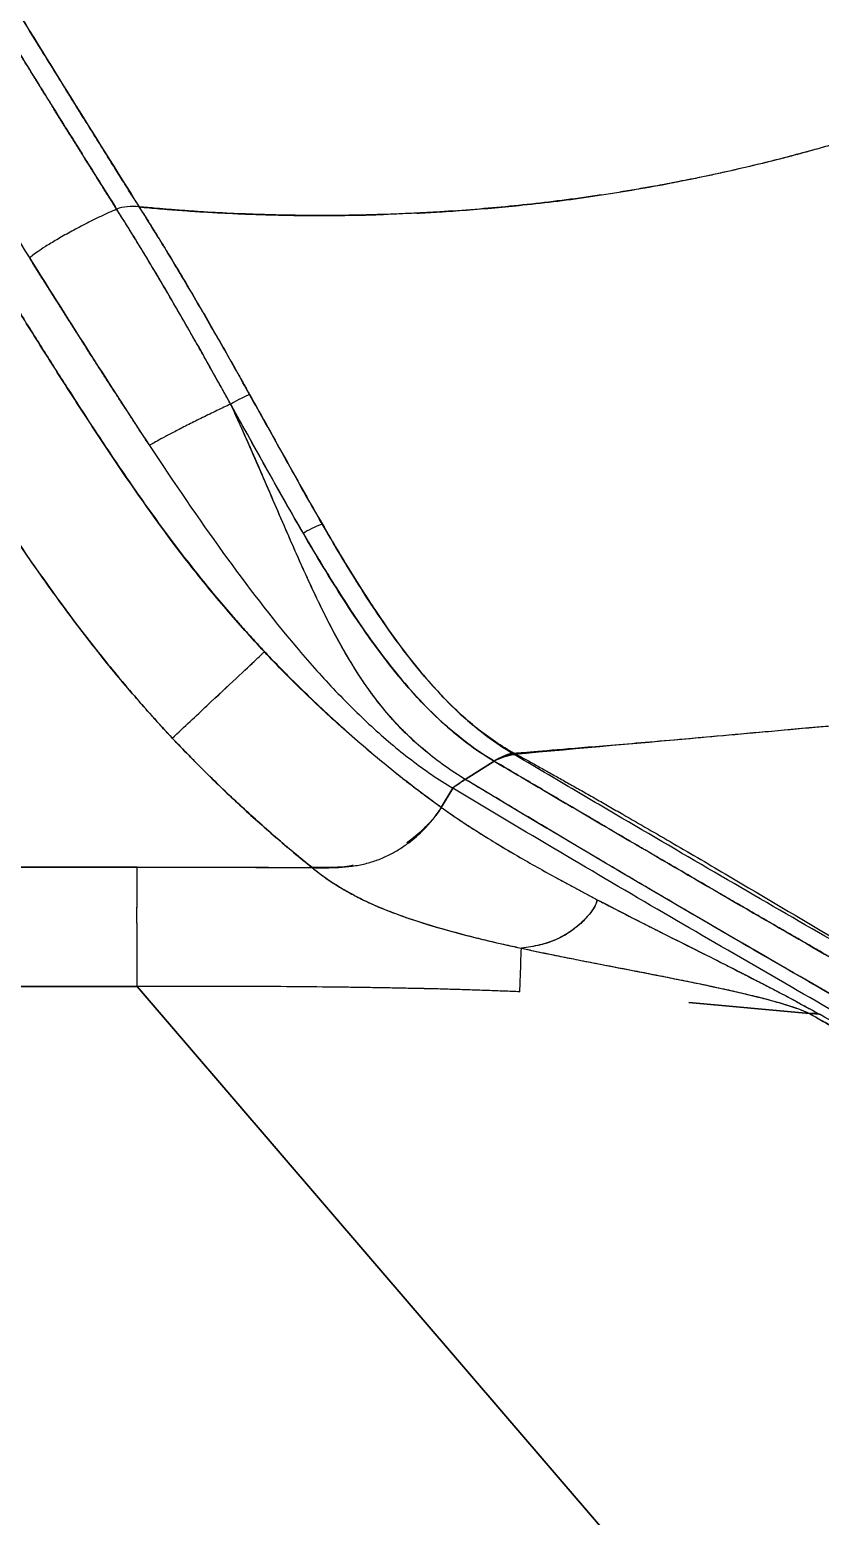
# Model space of a CAD drawing. Extents: x 956 to 1028, y 499 to 635.
# Drawn here: x 994.42 to 1000.68, y 519.7 to 531.48 of the extents above; entities that cross this region are included whole.
import ezdxf

# ---------------------------------------------------------------- set-up
doc = ezdxf.new("R2010")
doc.units = 0
doc.header["$MEASUREMENT"] = 0
doc.layers.add('1', color=4, linetype='Continuous')

# ---------------------------------------------------------------- blocks, each defined once
blk = doc.blocks.new('2026 SX')
at = {"layer": '1', "color": 3}
for p, q in [((42.204, 13.457), (41.976, 13.312)), ((41.976, 13.312), (42.204, 13.457)), ((41.876, 13.242), (41.786, 13.09)), ((41.786, 13.09), (41.876, 13.242)), ((39.379, 12.617), (15.8, 12.617)), ((15.8, 12.617), (39.379, 12.617)), ((39.379, 11.672), (15.8, 11.672)), ((15.8, 11.672), (39.379, 11.672)), ((39.379, 11.672), (43.062, 7.375)), ((43.062, 7.375), (39.379, 11.672)), ((44.701, 11.456), (43.747, 11.545)), ((43.747, 11.545), (44.701, 11.456)), ((44.786, 11.448), (44.71, 11.455))]:
    blk.add_line(p, q, dxfattribs=at)
for points, knots in [([(58.457, 29.596), (58.411, 29.079), (58.364, 28.561), (58.295, 27.784), (58.271, 27.525), (58.237, 27.137), (58.225, 27.007), (58.2, 26.748), (58.186, 26.619), (58.144, 26.23), (58.111, 25.972), (58.035, 25.455), (57.991, 25.196), (57.889, 24.681), (57.831, 24.425), (57.696, 23.915), (57.619, 23.661), (57.443, 23.16), (57.343, 22.913), (57.175, 22.549), (57.115, 22.429), (56.99, 22.192), (56.923, 22.076), (56.819, 21.903), (56.783, 21.846), (56.71, 21.733), (56.673, 21.677), (56.596, 21.566), (56.557, 21.511), (56.477, 21.403), (56.436, 21.349), (56.353, 21.243), (56.311, 21.19), (56.227, 21.084), (56.185, 21.031), (56.058, 20.874), (55.972, 20.769), (55.199, 19.831), (54.471, 19.029), (52.94, 17.499), (52.139, 16.77), (51.2, 15.996), (51.095, 15.911), (50.938, 15.784), (50.885, 15.742), (50.779, 15.658), (50.726, 15.616), (50.62, 15.532), (50.566, 15.491), (50.457, 15.411), (50.402, 15.372), (50.236, 15.257), (50.123, 15.184), (49.778, 14.974), (49.54, 14.849), (49.054, 14.624), (48.807, 14.524), (48.305, 14.348), (48.052, 14.271), (47.541, 14.135), (47.284, 14.077), (46.768, 13.975), (46.51, 13.932), (45.992, 13.855), (45.733, 13.823), (45.344, 13.78), (45.214, 13.767), (44.955, 13.742), (44.825, 13.73), (44.436, 13.695), (44.177, 13.672), (43.399, 13.602), (42.88, 13.556), (42.362, 13.509)], [0, 0, 0, 0, 0.0625, 0.0625, 0.09375, 0.09375, 0.109375, 0.109375, 0.125, 0.125, 0.15625, 0.15625, 0.1875, 0.1875, 0.21875, 0.21875, 0.25, 0.25, 0.28125, 0.28125, 0.296875, 0.296875, 0.3125, 0.3125, 0.320313, 0.320313, 0.328125, 0.328125, 0.335938, 0.335938, 0.34375, 0.34375, 0.351563, 0.351563, 0.359375, 0.359375, 0.375, 0.375, 0.5, 0.5, 0.625, 0.625, 0.640625, 0.640625, 0.648438, 0.648438, 0.65625, 0.65625, 0.664063, 0.664063, 0.671875, 0.671875, 0.6875, 0.6875, 0.71875, 0.71875, 0.75, 0.75, 0.78125, 0.78125, 0.8125, 0.8125, 0.84375, 0.84375, 0.875, 0.875, 0.890625, 0.890625, 0.90625, 0.90625, 0.9375, 0.9375, 1, 1, 1, 1]), ([(58.457, 29.596), (58.437, 29.375), (58.418, 29.155), (58.388, 28.822), (58.378, 28.71), (58.363, 28.543), (58.358, 28.487), (58.347, 28.374), (58.342, 28.318), (58.317, 28.036), (58.297, 27.814), (58.275, 27.562), (58.27, 27.513), (58.264, 27.442), (58.262, 27.419), (58.258, 27.372), (58.253, 27.324), (58.248, 27.268), (58.244, 27.222), (58.243, 27.206), (58.24, 27.172), (58.238, 27.154), (58.23, 27.061), (58.222, 26.974), (58.209, 26.841), (58.204, 26.796), (58.195, 26.706), (58.182, 26.572), (58.167, 26.439), (58.136, 26.172), (58.113, 25.996), (58.039, 25.469), (57.98, 25.123), (57.837, 24.444), (57.754, 24.112), (57.556, 23.465), (57.442, 23.15), (57.244, 22.695), (57.174, 22.546), (57.023, 22.253), (56.943, 22.109), (56.817, 21.9), (56.774, 21.831), (56.706, 21.728), (56.684, 21.693), (56.637, 21.625), (56.613, 21.59), (56.565, 21.523), (56.541, 21.49), (56.506, 21.442), (56.495, 21.427), (56.476, 21.402), (56.47, 21.394), (56.456, 21.376), (56.449, 21.366), (56.434, 21.347), (56.427, 21.338), (56.414, 21.321), (56.408, 21.314), (56.398, 21.301), (56.394, 21.295), (56.387, 21.286), (56.384, 21.283), (56.37, 21.264), (56.358, 21.249), (56.3, 21.176), (56.253, 21.116), (56.158, 20.998), (56.111, 20.939), (55.969, 20.765), (55.875, 20.65), (55.402, 20.083), (55.026, 19.655), (54.282, 18.849), (53.915, 18.47), (53.196, 17.76), (52.844, 17.428), (52.16, 16.808), (51.828, 16.52), (51.428, 16.185), (51.349, 16.119), (51.231, 16.022), (51.192, 15.99), (51.114, 15.926), (51.074, 15.894), (50.957, 15.8), (50.88, 15.738), (50.799, 15.674), (50.79, 15.667), (50.773, 15.653), (50.764, 15.646), (50.746, 15.632), (50.737, 15.625), (50.718, 15.61), (50.708, 15.602), (50.685, 15.583), (50.671, 15.573), (50.641, 15.549), (50.624, 15.536), (50.588, 15.508), (50.569, 15.494), (50.53, 15.465), (50.51, 15.45), (50.45, 15.406), (50.409, 15.377), (50.327, 15.32), (50.287, 15.292), (50.165, 15.211), (50.083, 15.159), (49.838, 15.011), (49.673, 14.921), (49.178, 14.673), (48.848, 14.537), (48.357, 14.367), (48.194, 14.315), (47.871, 14.222), (47.711, 14.18), (47.394, 14.103), (47.237, 14.069), (46.926, 14.006), (46.773, 13.978), (46.472, 13.927), (46.324, 13.904), (46.034, 13.862), (45.892, 13.844), (45.681, 13.818), (45.611, 13.81), (45.506, 13.798), (45.471, 13.794), (45.401, 13.786), (45.366, 13.783), (45.192, 13.765), (45.059, 13.751), (44.917, 13.738), (44.89, 13.736), (44.84, 13.731), (44.816, 13.729), (44.772, 13.725), (44.75, 13.723), (44.71, 13.72), (44.69, 13.718), (44.592, 13.709), (44.52, 13.703), (44.383, 13.69), (44.317, 13.685), (44.189, 13.673), (44.127, 13.667), (43.942, 13.651), (43.825, 13.64), (43.603, 13.621), (43.499, 13.612), (43.206, 13.587), (43.037, 13.573), (42.612, 13.538), (42.436, 13.523), (42.367, 13.517)], [0, 0, 0, 0, 0.015625, 0.015625, 0.023437, 0.023437, 0.027344, 0.027344, 0.03125, 0.03125, 0.046875, 0.046875, 0.050781, 0.050781, 0.052734, 0.052734, 0.054687, 0.056641, 0.056641, 0.057617, 0.057617, 0.058594, 0.058594, 0.0625, 0.0625, 0.064453, 0.064453, 0.066406, 0.070312, 0.070312, 0.078125, 0.078125, 0.09375, 0.09375, 0.109375, 0.109375, 0.125, 0.125, 0.132812, 0.132812, 0.140625, 0.140625, 0.144531, 0.144531, 0.146484, 0.146484, 0.148437, 0.148437, 0.150391, 0.150391, 0.151367, 0.151367, 0.151855, 0.151855, 0.152344, 0.152344, 0.152832, 0.152832, 0.15332, 0.15332, 0.153809, 0.153809, 0.154297, 0.154297, 0.15625, 0.15625, 0.164062, 0.164062, 0.171875, 0.171875, 0.1875, 0.1875, 0.25, 0.25, 0.3125, 0.3125, 0.375, 0.375, 0.4375, 0.4375, 0.453125, 0.453125, 0.460938, 0.460938, 0.46875, 0.46875, 0.484375, 0.484375, 0.486328, 0.486328, 0.488281, 0.488281, 0.490234, 0.490234, 0.492188, 0.492188, 0.494141, 0.494141, 0.496094, 0.496094, 0.498047, 0.498047, 0.5, 0.5, 0.503906, 0.503906, 0.507813, 0.507813, 0.515625, 0.515625, 0.53125, 0.53125, 0.5625, 0.5625, 0.578125, 0.578125, 0.59375, 0.59375, 0.609375, 0.609375, 0.625, 0.625, 0.640625, 0.640625, 0.65625, 0.65625, 0.664063, 0.664063, 0.667969, 0.667969, 0.671875, 0.671875, 0.6875, 0.6875, 0.691406, 0.691406, 0.695313, 0.695313, 0.699219, 0.699219, 0.703125, 0.703125, 0.71875, 0.71875, 0.734375, 0.734375, 0.75, 0.75, 0.78125, 0.78125, 0.8125, 0.8125, 0.875, 0.875, 1, 1, 1, 1]), ([(53.304, 26.109), (53.294, 26.083), (53.276, 26.037), (53.252, 25.973), (53.224, 25.902), (53.192, 25.821), (53.141, 25.694), (53.074, 25.536), (52.909, 25.159), (52.596, 24.517), (52.175, 23.798), (51.707, 23.105), (51.255, 22.512), (50.703, 21.879), (50.109, 21.285), (49.479, 20.731), (48.813, 20.222), (48.117, 19.76), (47.394, 19.346), (46.652, 18.981), (45.889, 18.666), (45.308, 18.467), (44.916, 18.349), (44.72, 18.294), (44.524, 18.241), (44.327, 18.191), (44.13, 18.144), (43.932, 18.1), (43.772, 18.068), (43.64, 18.042), (43.574, 18.029), (43.536, 18.022)], [0, 0, 0, 0, 0.00625, 0.011458, 0.015623, 0.023628, 0.031245, 0.046868, 0.062491, 0.124969, 0.208279, 0.249974, 0.312515, 0.375047, 0.437556, 0.500048, 0.562407, 0.625052, 0.68743, 0.750033, 0.812245, 0.875016, 0.890558, 0.906262, 0.921946, 0.937509, 0.953132, 0.968754, 0.984376, 0.991107, 1, 1, 1, 1]), ([(39.394, 17.847), (39.376, 17.875), (39.338, 17.935), (39.277, 18.032), (39.208, 18.142), (39.132, 18.265), (39.047, 18.4), (38.955, 18.548), (38.817, 18.771), (38.651, 19.039), (38.441, 19.379), (38.23, 19.722), (38.002, 20.094), (37.774, 20.465), (37.571, 20.794), (37.395, 21.08), (37.246, 21.32), (37.102, 21.552), (36.963, 21.775), (36.829, 21.989), (36.7, 22.195), (36.575, 22.393), (36.456, 22.582), (36.341, 22.763), (36.231, 22.936), (36.125, 23.1), (36.025, 23.256), (35.929, 23.405), (35.838, 23.545), (35.778, 23.636), (35.75, 23.68)], [0, 0, 0, 0, 0.014033, 0.030171, 0.048415, 0.068764, 0.091218, 0.115778, 0.142443, 0.202763, 0.249775, 0.312289, 0.374802, 0.437316, 0.499829, 0.542298, 0.583463, 0.623326, 0.661884, 0.699139, 0.735091, 0.76974, 0.803084, 0.835126, 0.865863, 0.895298, 0.923429, 0.950256, 0.97578, 1, 1, 1, 1]), ([(35.75, 23.68), (35.92, 23.418), (36.26, 22.893), (36.773, 22.081), (37.287, 21.255), (37.805, 20.414), (38.327, 19.564), (38.855, 18.707), (39.214, 18.133), (39.394, 17.847)], [0, 0, 0, 0, 0.142855, 0.285712, 0.428568, 0.571425, 0.714283, 0.857141, 1, 1, 1, 1]), ([(39.215, 17.829), (39.197, 17.858), (39.161, 17.915), (39.106, 18.002), (39.052, 18.089), (38.998, 18.175), (38.944, 18.261), (38.891, 18.346), (38.838, 18.431), (38.785, 18.516), (38.732, 18.601), (38.68, 18.686), (38.628, 18.77), (38.576, 18.853), (38.524, 18.937), (38.473, 19.02), (38.422, 19.103), (38.371, 19.185), (38.32, 19.268), (38.27, 19.35), (38.22, 19.431), (38.17, 19.512), (38.12, 19.593), (38.071, 19.674), (38.021, 19.754), (37.972, 19.834), (37.924, 19.913), (37.875, 19.992), (37.827, 20.071), (37.778, 20.15), (37.73, 20.228), (37.683, 20.306), (37.635, 20.383), (37.588, 20.46), (37.541, 20.537), (37.494, 20.613), (37.447, 20.689), (37.4, 20.764), (37.354, 20.839), (37.308, 20.914), (37.262, 20.989), (37.216, 21.063), (37.171, 21.136), (37.126, 21.21), (37.08, 21.282), (37.035, 21.355), (36.991, 21.427), (36.946, 21.499), (36.902, 21.57), (36.858, 21.641), (36.814, 21.712), (36.77, 21.782), (36.726, 21.852), (36.683, 21.921), (36.64, 21.99), (36.597, 22.059), (36.554, 22.127), (36.511, 22.195), (36.469, 22.263), (36.427, 22.33), (36.385, 22.396), (36.343, 22.463), (36.301, 22.529), (36.259, 22.594), (36.218, 22.659), (36.177, 22.724), (36.136, 22.789), (36.095, 22.853), (36.055, 22.916), (36.014, 22.979), (35.974, 23.042), (35.934, 23.105), (35.894, 23.167), (35.855, 23.228), (35.815, 23.29), (35.776, 23.35), (35.75, 23.391), (35.737, 23.411)], [0, 0, 0, 0, 0.015135, 0.030223, 0.045264, 0.060258, 0.075205, 0.090105, 0.104958, 0.119763, 0.134521, 0.149231, 0.163893, 0.178507, 0.193074, 0.207592, 0.222062, 0.236485, 0.250858, 0.265184, 0.279461, 0.293689, 0.307869, 0.322, 0.336083, 0.350117, 0.364101, 0.378037, 0.391924, 0.405762, 0.41955, 0.43329, 0.44698, 0.460621, 0.474213, 0.487755, 0.501248, 0.514691, 0.528085, 0.541429, 0.554724, 0.567969, 0.581164, 0.594309, 0.607405, 0.620451, 0.633447, 0.646393, 0.659289, 0.672136, 0.684932, 0.697678, 0.710375, 0.723021, 0.735617, 0.748163, 0.760659, 0.773104, 0.785499, 0.797845, 0.810139, 0.822384, 0.834578, 0.846722, 0.858815, 0.870858, 0.882851, 0.894793, 0.906685, 0.918526, 0.930317, 0.942057, 0.953747, 0.965386, 0.976975, 0.988513, 1, 1, 1, 1]), ([(35.737, 23.411), (35.749, 23.392), (35.796, 23.319), (35.899, 23.159), (36.07, 22.893), (36.308, 22.519), (36.559, 22.119), (36.803, 21.729), (37.018, 21.384), (37.234, 21.035), (37.473, 20.646), (37.691, 20.293), (37.931, 19.901), (38.127, 19.582), (38.346, 19.225), (38.544, 18.905), (38.729, 18.606), (38.862, 18.394), (38.937, 18.274), (39.014, 18.15), (39.106, 18.004), (39.181, 17.884), (39.215, 17.829)], [0, 0, 0, 0, 0.010855, 0.041292, 0.091304, 0.160879, 0.249995, 0.311925, 0.374237, 0.436926, 0.499991, 0.582125, 0.624993, 0.707198, 0.749995, 0.812499, 0.874998, 0.906246, 0.92379, 0.937496, 0.971096, 1, 1, 1, 1]), ([(35.733, 21.965), (35.759, 21.924), (35.96, 21.605), (36.341, 20.99), (36.876, 20.12), (37.417, 19.235), (37.965, 18.34), (38.339, 17.741), (38.527, 17.441)], [0, 0, 0, 0, 0.028307, 0.22207, 0.416044, 0.610298, 0.804916, 1, 1, 1, 1]), ([(45.454, 18.519), (45.432, 18.512), (45.387, 18.497), (45.319, 18.474), (45.252, 18.453), (45.184, 18.431), (45.116, 18.41), (45.049, 18.389), (44.981, 18.369), (44.913, 18.349), (44.845, 18.329), (44.777, 18.31), (44.709, 18.291), (44.641, 18.272), (44.555, 18.249), (44.383, 18.204), (44.196, 18.159), (44.012, 18.118), (43.899, 18.093), (43.786, 18.07), (43.711, 18.055), (43.674, 18.048)], [0, 0, 0, 0, 0.03828, 0.07656, 0.11484, 0.153121, 0.191401, 0.229682, 0.267962, 0.306243, 0.344523, 0.382803, 0.421082, 0.459361, 0.497639, 0.566193, 0.748843, 0.81163, 0.874418, 0.937208, 1, 1, 1, 1]), ([(43.536, 18.022), (43.51, 18.017), (43.464, 18.009), (43.372, 17.993), (43.261, 17.973), (43.123, 17.951), (42.938, 17.924), (42.707, 17.893), (42.432, 17.861), (42.156, 17.835), (41.925, 17.817), (41.74, 17.805), (41.602, 17.798), (41.49, 17.793), (41.398, 17.789), (41.353, 17.787), (41.327, 17.786)], [0, 0, 0, 0, 0.035525, 0.062502, 0.125001, 0.186464, 0.25, 0.375618, 0.5, 0.623941, 0.75, 0.81328, 0.875, 0.937499, 0.965, 1, 1, 1, 1]), ([(41.592, 17.797), (41.651, 17.8), (41.782, 17.808), (41.988, 17.821), (42.209, 17.84), (42.542, 17.872), (42.985, 17.926), (43.353, 17.99), (43.536, 18.022)], [0, 0, 0, 0, 0.091552, 0.202067, 0.31811, 0.431729, 0.716313, 1, 1, 1, 1]), ([(43.674, 18.048), (43.66, 18.045), (43.634, 18.04), (43.599, 18.033), (43.567, 18.027), (43.547, 18.023), (43.536, 18.022)], [0, 0, 0, 0, 0.290391, 0.563857, 0.777908, 1, 1, 1, 1]), ([(39.215, 17.829), (39.174, 17.811), (39.132, 17.792), (39.048, 17.752), (39.006, 17.731), (38.925, 17.689), (38.885, 17.668), (38.81, 17.627), (38.774, 17.606), (38.709, 17.568), (38.679, 17.55), (38.627, 17.517), (38.604, 17.502), (38.568, 17.476), (38.553, 17.466), (38.533, 17.449), (38.528, 17.444), (38.527, 17.441)], [0, 0, 0, 0, 0.125, 0.125, 0.25, 0.25, 0.375, 0.375, 0.5, 0.5, 0.625, 0.625, 0.75, 0.75, 0.875, 0.875, 1, 1, 1, 1]), ([(39.215, 17.829), (39.174, 17.811), (39.132, 17.792), (39.048, 17.752), (39.006, 17.731), (38.925, 17.689), (38.885, 17.668), (38.81, 17.627), (38.774, 17.606), (38.709, 17.568), (38.679, 17.55), (38.627, 17.517), (38.604, 17.502), (38.568, 17.476), (38.553, 17.466), (38.533, 17.449), (38.528, 17.444), (38.527, 17.441)], [0, 0, 0, 0, 0.125, 0.125, 0.25, 0.25, 0.375, 0.375, 0.5, 0.5, 0.625, 0.625, 0.75, 0.75, 0.875, 0.875, 1, 1, 1, 1]), ([(40.118, 16.284), (40.111, 16.296), (40.098, 16.321), (40.077, 16.359), (40.055, 16.397), (40.034, 16.436), (40.012, 16.475), (39.989, 16.515), (39.967, 16.556), (39.944, 16.597), (39.92, 16.639), (39.897, 16.681), (39.872, 16.724), (39.848, 16.767), (39.823, 16.811), (39.797, 16.856), (39.772, 16.901), (39.745, 16.947), (39.719, 16.993), (39.687, 17.047), (39.651, 17.11), (39.61, 17.18), (39.569, 17.25), (39.527, 17.321), (39.484, 17.392), (39.441, 17.464), (39.397, 17.536), (39.353, 17.609), (39.308, 17.682), (39.262, 17.755), (39.231, 17.804), (39.215, 17.829)], [0, 0, 0, 0, 0.024118, 0.048562, 0.073335, 0.098437, 0.123871, 0.14964, 0.175747, 0.202197, 0.228993, 0.25614, 0.283642, 0.311506, 0.339736, 0.368337, 0.397316, 0.426678, 0.456429, 0.486576, 0.531219, 0.576228, 0.621616, 0.667399, 0.713589, 0.7602, 0.807246, 0.854739, 0.902691, 0.951109, 1, 1, 1, 1]), ([(40.118, 16.284), (40.111, 16.297), (40.098, 16.321), (40.08, 16.353), (40.06, 16.388), (40.038, 16.429), (40.002, 16.492), (39.957, 16.573), (39.886, 16.701), (39.793, 16.864), (39.681, 17.059), (39.567, 17.254), (39.478, 17.404), (39.414, 17.509), (39.376, 17.571), (39.337, 17.634), (39.298, 17.698), (39.257, 17.763), (39.229, 17.807), (39.215, 17.829)], [0, 0, 0, 0, 0.025375, 0.046212, 0.062503, 0.094381, 0.124998, 0.185053, 0.249999, 0.371768, 0.499977, 0.623525, 0.74999, 0.789489, 0.829837, 0.871049, 0.913137, 0.956117, 1, 1, 1, 1]), ([(39.394, 17.847), (39.421, 17.844), (39.474, 17.839), (39.554, 17.832), (39.634, 17.826), (39.714, 17.82), (39.794, 17.814), (39.875, 17.809), (39.955, 17.804), (40.035, 17.8), (40.116, 17.796), (40.196, 17.792), (40.276, 17.789), (40.357, 17.786), (40.437, 17.784), (40.518, 17.782), (40.599, 17.78), (40.679, 17.779), (40.76, 17.779), (40.841, 17.779), (40.922, 17.779), (41.003, 17.779), (41.084, 17.781), (41.165, 17.782), (41.246, 17.784), (41.3, 17.786), (41.327, 17.786)], [0, 0, 0, 0, 0.041782, 0.0835437, 0.1252865, 0.1670119, 0.208721, 0.2504155, 0.2920967, 0.3337661, 0.375425, 0.4170749, 0.4587172, 0.5003532, 0.5419843, 0.5836118, 0.6252372, 0.6668619, 0.7084872, 0.7501145, 0.7917453, 0.8333809, 0.8750228, 0.9166723, 0.9583309, 1, 1, 1, 1]), ([(39.394, 17.847), (39.403, 17.833), (39.419, 17.807), (39.445, 17.767), (39.47, 17.726), (39.495, 17.686), (39.52, 17.645), (39.545, 17.604), (39.571, 17.563), (39.596, 17.522), (39.65, 17.433), (39.732, 17.296), (39.842, 17.11), (39.951, 16.922), (40.036, 16.773), (40.099, 16.662), (40.14, 16.589), (40.182, 16.514), (40.225, 16.438), (40.253, 16.387), (40.267, 16.361)], [0, 0, 0, 0, 0.02752, 0.055102, 0.082748, 0.110458, 0.138233, 0.166075, 0.193984, 0.221963, 0.25001, 0.373662, 0.500002, 0.622848, 0.749992, 0.797947, 0.846916, 0.896908, 0.947933, 1, 1, 1, 1]), ([(40.267, 16.361), (40.199, 16.485), (40.129, 16.609), (39.987, 16.859), (39.915, 16.984), (39.77, 17.233), (39.696, 17.357), (39.546, 17.604), (39.471, 17.726), (39.394, 17.847)], [0, 0, 0, 0, 0.25, 0.25, 0.5, 0.5, 0.75, 0.75, 1, 1, 1, 1]), ([(41.327, 17.786), (41.295, 17.786), (41.236, 17.784), (41.155, 17.782), (41.065, 17.78), (40.962, 17.779), (40.841, 17.778), (40.72, 17.779), (40.558, 17.781), (40.356, 17.786), (40.115, 17.795), (39.914, 17.806), (39.754, 17.817), (39.639, 17.826), (39.519, 17.836), (39.439, 17.843), (39.394, 17.847)], [0, 0, 0, 0, 0.0492954, 0.0909576, 0.1250009, 0.1877267, 0.2499988, 0.3116856, 0.3750017, 0.5000007, 0.6249997, 0.7500014, 0.812254, 0.8749994, 0.9296896, 1, 1, 1, 1]), ([(39.475, 15.957), (39.467, 15.97), (39.45, 15.995), (39.425, 16.033), (39.4, 16.072), (39.375, 16.11), (39.35, 16.148), (39.325, 16.186), (39.3, 16.225), (39.275, 16.263), (39.251, 16.301), (39.226, 16.339), (39.202, 16.377), (39.177, 16.415), (39.153, 16.452), (39.129, 16.49), (39.105, 16.528), (39.08, 16.566), (39.056, 16.603), (39.032, 16.641), (38.998, 16.694), (38.954, 16.764), (38.9, 16.849), (38.846, 16.934), (38.792, 17.019), (38.739, 17.104), (38.686, 17.188), (38.632, 17.273), (38.579, 17.357), (38.544, 17.413), (38.527, 17.441)], [0, 0, 0, 0, 0.026236, 0.052407, 0.078513, 0.104556, 0.130535, 0.156453, 0.182309, 0.208105, 0.23384, 0.259516, 0.285133, 0.310691, 0.336191, 0.361632, 0.387015, 0.412341, 0.437608, 0.462817, 0.487968, 0.545171, 0.602296, 0.659345, 0.716319, 0.773217, 0.830038, 0.886778, 0.943434, 1, 1, 1, 1]), ([(38.527, 17.441), (38.69, 17.181), (38.851, 16.926), (39.166, 16.431), (39.322, 16.19), (39.475, 15.957)], [0, 0, 0, 0, 0.5, 0.5, 1, 1, 1, 1]), ([(38.277, 17.284), (38.309, 17.233), (38.372, 17.131), (38.467, 16.978), (38.562, 16.826), (38.657, 16.675), (38.753, 16.525), (38.903, 16.29), (39.109, 15.973), (39.367, 15.592), (39.624, 15.235), (39.836, 14.96), (40.008, 14.75), (40.113, 14.627), (40.197, 14.532), (40.259, 14.462), (40.322, 14.393), (40.365, 14.347), (40.387, 14.324)], [0, 0, 0, 0, 0.049478, 0.098867, 0.148126, 0.197218, 0.246109, 0.294772, 0.426984, 0.557469, 0.673779, 0.789694, 0.843272, 0.897024, 0.922549, 0.948215, 0.97403, 1, 1, 1, 1]), ([(40.385, 14.322), (40.281, 14.433), (40.18, 14.546), (39.983, 14.777), (39.887, 14.894), (39.607, 15.253), (39.431, 15.5), (39.174, 15.877), (39.09, 16.003), (38.924, 16.257), (38.842, 16.384), (38.679, 16.64), (38.598, 16.769), (38.437, 17.026), (38.357, 17.155), (38.277, 17.284)], [0, 0, 0, 0, 0.125, 0.125, 0.25, 0.25, 0.5, 0.5, 0.625, 0.625, 0.75, 0.75, 0.875, 0.875, 1, 1, 1, 1]), ([(39.656, 13.638), (39.643, 13.653), (39.616, 13.681), (39.576, 13.724), (39.537, 13.768), (39.497, 13.812), (39.458, 13.856), (39.419, 13.9), (39.38, 13.945), (39.304, 14.033), (39.192, 14.166), (39.048, 14.346), (38.905, 14.53), (38.767, 14.716), (38.629, 14.908), (38.446, 15.17), (38.221, 15.506), (38.002, 15.845), (37.826, 16.122), (37.694, 16.331), (37.56, 16.546), (37.472, 16.687), (37.428, 16.759)], [0, 0, 0, 0, 0.015271, 0.030561, 0.04587, 0.0612, 0.07655, 0.091921, 0.107314, 0.122729, 0.182594, 0.243527, 0.303028, 0.364495, 0.424534, 0.487585, 0.613839, 0.740377, 0.802692, 0.869937, 0.934063, 1, 1, 1, 1]), ([(37.428, 16.759), (37.512, 16.623), (37.596, 16.487), (37.766, 16.216), (37.852, 16.08), (38.11, 15.676), (38.285, 15.407), (38.647, 14.879), (38.834, 14.619), (39.13, 14.242), (39.232, 14.118), (39.44, 13.874), (39.547, 13.755), (39.656, 13.638)], [0, 0, 0, 0, 0.125, 0.125, 0.25, 0.25, 0.5, 0.5, 0.75, 0.75, 0.875, 0.875, 1, 1, 1, 1]), ([(40.118, 16.284), (40.083, 16.268), (40.046, 16.251), (39.971, 16.215), (39.933, 16.196), (39.858, 16.16), (39.822, 16.141), (39.751, 16.106), (39.718, 16.088), (39.655, 16.056), (39.627, 16.041), (39.576, 16.014), (39.554, 16.002), (39.517, 15.982), (39.503, 15.974), (39.483, 15.962), (39.477, 15.958), (39.475, 15.957)], [0, 0, 0, 0, 0.125, 0.125, 0.25, 0.25, 0.375, 0.375, 0.5, 0.5, 0.625, 0.625, 0.75, 0.75, 0.875, 0.875, 1, 1, 1, 1]), ([(40.118, 16.284), (40.083, 16.268), (40.046, 16.251), (39.971, 16.215), (39.933, 16.196), (39.858, 16.16), (39.822, 16.141), (39.751, 16.106), (39.718, 16.088), (39.655, 16.056), (39.627, 16.041), (39.576, 16.014), (39.554, 16.002), (39.518, 15.982), (39.503, 15.974), (39.483, 15.962), (39.477, 15.959), (39.475, 15.957)], [0, 0, 0, 0, 0.125, 0.125, 0.25, 0.25, 0.375, 0.375, 0.5, 0.5, 0.625, 0.625, 0.75, 0.75, 0.875, 0.875, 1, 1, 1, 1]), ([(41.996, 13.596), (41.934, 13.645), (41.808, 13.744), (41.598, 13.951), (41.366, 14.223), (41.144, 14.533), (40.952, 14.828), (40.789, 15.096), (40.625, 15.377), (40.459, 15.67), (40.291, 15.973), (40.176, 16.18), (40.118, 16.284)], [0, 0, 0, 0, 0.08756, 0.17865, 0.315293, 0.451984, 0.543147, 0.634325, 0.725544, 0.816849, 0.908307, 1, 1, 1, 1]), ([(41.976, 13.312), (41.92, 13.346), (41.865, 13.381), (41.76, 13.456), (41.709, 13.496), (41.561, 13.619), (41.47, 13.707), (41.301, 13.9), (41.222, 14.004), (41.074, 14.228), (41.004, 14.347), (40.868, 14.603), (40.803, 14.738), (40.672, 15.022), (40.607, 15.171), (40.474, 15.477), (40.407, 15.635), (40.267, 15.956), (40.195, 16.119), (40.119, 16.284)], [0, 0, 0, 0, 0.0625, 0.0625, 0.125, 0.125, 0.25, 0.25, 0.375, 0.375, 0.5, 0.5, 0.625, 0.625, 0.75, 0.75, 0.875, 0.875, 1, 1, 1, 1]), ([(41.976, 13.312), (41.92, 13.345), (41.865, 13.381), (41.76, 13.456), (41.709, 13.495), (41.562, 13.618), (41.472, 13.706), (41.302, 13.898), (41.224, 14.002), (41.076, 14.225), (41.006, 14.344), (40.87, 14.599), (40.805, 14.734), (40.674, 15.017), (40.61, 15.165), (40.477, 15.47), (40.41, 15.627), (40.271, 15.947), (40.199, 16.11), (40.123, 16.275)], [0, 0, 0, 0, 0.0625, 0.0625, 0.125, 0.125, 0.25, 0.25, 0.375, 0.375, 0.5, 0.5, 0.625, 0.625, 0.75, 0.75, 0.875, 0.875, 1, 1, 1, 1]), ([(40.695, 15.261), (40.601, 15.421), (40.508, 15.587), (40.317, 15.926), (40.221, 16.099), (40.123, 16.275)], [0, 0, 0, 0, 0.5, 0.5, 1, 1, 1, 1]), ([(42.367, 13.517), (42.263, 13.573), (42.164, 13.64), (41.972, 13.794), (41.879, 13.881), (41.609, 14.166), (41.439, 14.39), (41.189, 14.763), (41.106, 14.894), (40.941, 15.166), (40.859, 15.307), (40.693, 15.597), (40.61, 15.746), (40.441, 16.05), (40.355, 16.205), (40.267, 16.361)], [0, 0, 0, 0, 0.125, 0.125, 0.25, 0.25, 0.5, 0.5, 0.625, 0.625, 0.75, 0.75, 0.875, 0.875, 1, 1, 1, 1]), ([(40.267, 16.361), (40.366, 16.184), (40.464, 16.009), (40.655, 15.665), (40.75, 15.496), (40.844, 15.334)], [0, 0, 0, 0, 0.5, 0.5, 1, 1, 1, 1]), ([(39.475, 15.957), (39.671, 15.66), (39.864, 15.377), (40.249, 14.843), (40.441, 14.593), (40.733, 14.247), (40.831, 14.137), (41.03, 13.926), (41.13, 13.826), (41.335, 13.638), (41.439, 13.55), (41.653, 13.386), (41.763, 13.31), (41.876, 13.242)], [0, 0, 0, 0, 0.25, 0.25, 0.5, 0.5, 0.625, 0.625, 0.75, 0.75, 0.875, 0.875, 1, 1, 1, 1]), ([(40.844, 15.334), (40.914, 15.214), (41.054, 14.975), (41.249, 14.669), (41.431, 14.406), (41.601, 14.185), (41.776, 13.985), (41.942, 13.817), (42.055, 13.728), (42.103, 13.689)], [0, 0, 0, 0, 0.17531, 0.350479, 0.487006, 0.623351, 0.759556, 0.895678, 1, 1, 1, 1]), ([(42.362, 13.509), (42.288, 13.553), (42.216, 13.6), (42.077, 13.705), (42.009, 13.762), (41.809, 13.946), (41.682, 14.086), (41.436, 14.398), (41.316, 14.568), (41.079, 14.934), (40.962, 15.129), (40.844, 15.333)], [0, 0, 0, 0, 0.125, 0.125, 0.25, 0.25, 0.5, 0.5, 0.75, 0.75, 1, 1, 1, 1]), ([(40.694, 15.259), (40.811, 15.058), (40.928, 14.866), (41.163, 14.506), (41.282, 14.338), (41.527, 14.032), (41.653, 13.893), (41.918, 13.649), (42.057, 13.544), (42.204, 13.457)], [0, 0, 0, 0, 0.25, 0.25, 0.5, 0.5, 0.75, 0.75, 1, 1, 1, 1]), ([(42.204, 13.457), (42.057, 13.543), (41.918, 13.648), (41.654, 13.892), (41.528, 14.03), (41.283, 14.337), (41.164, 14.505), (40.929, 14.866), (40.812, 15.059), (40.695, 15.261)], [0, 0, 0, 0, 0.25, 0.25, 0.5, 0.5, 0.75, 0.75, 1, 1, 1, 1]), ([(39.656, 13.638), (39.751, 13.728), (39.845, 13.815), (40.016, 13.976), (40.095, 14.05), (40.227, 14.174), (40.281, 14.225), (40.339, 14.279), (40.354, 14.293), (40.376, 14.314), (40.383, 14.32), (40.385, 14.322)], [0, 0, 0, 0, 0.25, 0.25, 0.5, 0.5, 0.75, 0.75, 0.875, 0.875, 1, 1, 1, 1]), ([(39.656, 13.638), (39.751, 13.728), (39.845, 13.815), (40.016, 13.976), (40.094, 14.049), (40.227, 14.174), (40.281, 14.224), (40.358, 14.297), (40.381, 14.318), (40.385, 14.322)], [0, 0, 0, 0, 0.25, 0.25, 0.5, 0.5, 0.75, 0.75, 1, 1, 1, 1]), ([(41.786, 13.09), (41.659, 13.18), (41.535, 13.274), (41.292, 13.469), (41.173, 13.57), (40.939, 13.775), (40.825, 13.881), (40.601, 14.097), (40.491, 14.208), (40.385, 14.322)], [0, 0, 0, 0, 0.25, 0.25, 0.5, 0.5, 0.75, 0.75, 1, 1, 1, 1]), ([(40.387, 14.324), (40.4, 14.309), (40.427, 14.281), (40.467, 14.239), (40.508, 14.197), (40.562, 14.142), (40.631, 14.073), (40.741, 13.965), (40.883, 13.831), (41.055, 13.675), (41.233, 13.522), (41.376, 13.403), (41.485, 13.316), (41.557, 13.259), (41.632, 13.203), (41.708, 13.146), (41.76, 13.109), (41.786, 13.09)], [0, 0, 0, 0, 0.0312487, 0.0624942, 0.0937407, 0.1249916, 0.1870801, 0.2499844, 0.3724703, 0.4999719, 0.6231576, 0.7499709, 0.7983321, 0.8475295, 0.8975494, 0.9483775, 1, 1, 1, 1]), ([(40.763, 12.613), (40.742, 12.63), (40.7, 12.664), (40.64, 12.714), (40.582, 12.762), (40.526, 12.809), (40.443, 12.881), (40.331, 12.979), (40.192, 13.106), (40.055, 13.235), (39.941, 13.346), (39.851, 13.437), (39.784, 13.505), (39.719, 13.572), (39.677, 13.616), (39.656, 13.638)], [0, 0, 0, 0, 0.054153, 0.106227, 0.156223, 0.204143, 0.249988, 0.375685, 0.499987, 0.623425, 0.750023, 0.815056, 0.878394, 0.94004, 1, 1, 1, 1]), ([(39.656, 13.638), (39.742, 13.547), (39.83, 13.457), (40.009, 13.279), (40.099, 13.192), (40.284, 13.021), (40.378, 12.937), (40.568, 12.773), (40.665, 12.692), (40.763, 12.613)], [0, 0, 0, 0, 0.25, 0.25, 0.5, 0.5, 0.75, 0.75, 1, 1, 1, 1]), ([(42.204, 13.457), (42.135, 13.498), (42.067, 13.538), (42.003, 13.59), (42.003, 13.59)], [0, 0, 0, 0, 0.998861, 1, 1, 1, 1]), ([(48.546, 9.738), (48.543, 9.74), (48.538, 9.743), (48.529, 9.748), (48.519, 9.754), (48.508, 9.761), (48.495, 9.769), (48.48, 9.778), (48.464, 9.788), (48.447, 9.798), (48.428, 9.809), (48.408, 9.822), (48.386, 9.835), (48.363, 9.849), (48.338, 9.864), (48.312, 9.879), (48.285, 9.896), (48.256, 9.913), (48.225, 9.932), (48.193, 9.951), (48.16, 9.971), (48.125, 9.992), (48.088, 10.014), (48.05, 10.037), (48.01, 10.06), (47.969, 10.085), (47.927, 10.11), (47.883, 10.137), (47.837, 10.164), (47.79, 10.192), (47.741, 10.221), (47.691, 10.251), (47.639, 10.282), (47.585, 10.314), (47.53, 10.346), (47.473, 10.38), (47.415, 10.414), (47.355, 10.45), (47.294, 10.486), (47.231, 10.523), (47.166, 10.562), (47.099, 10.601), (47.031, 10.641), (46.962, 10.682), (46.89, 10.724), (46.817, 10.767), (46.742, 10.811), (46.666, 10.856), (46.587, 10.902), (46.507, 10.948), (46.426, 10.996), (46.342, 11.045), (46.257, 11.095), (46.17, 11.146), (46.081, 11.198), (45.99, 11.25), (45.897, 11.304), (45.803, 11.359), (45.706, 11.415), (45.608, 11.472), (45.508, 11.53), (45.406, 11.589), (45.302, 11.649), (45.196, 11.711), (45.088, 11.773), (44.979, 11.836), (44.867, 11.901), (44.753, 11.967), (44.637, 12.034), (44.52, 12.102), (44.4, 12.171), (44.278, 12.242), (44.155, 12.313), (44.029, 12.386), (43.901, 12.46), (43.772, 12.536), (43.64, 12.613), (43.506, 12.691), (43.37, 12.77), (43.232, 12.851), (43.092, 12.933), (42.95, 13.017), (42.805, 13.102), (42.658, 13.189), (42.509, 13.277), (42.357, 13.366), (42.255, 13.427), (42.204, 13.457)], [0, 0, 0, 0, 0.001269, 0.002788, 0.004556, 0.006575, 0.008843, 0.011362, 0.01413, 0.017148, 0.020416, 0.023934, 0.027702, 0.03172, 0.035988, 0.040505, 0.045273, 0.05029, 0.055557, 0.061075, 0.066842, 0.072859, 0.079126, 0.085642, 0.092409, 0.099426, 0.106692, 0.114209, 0.121975, 0.129991, 0.138257, 0.146773, 0.155539, 0.164555, 0.17382, 0.183336, 0.193102, 0.203117, 0.213382, 0.223897, 0.234663, 0.245678, 0.256942, 0.268457, 0.280222, 0.292237, 0.304501, 0.317015, 0.32978, 0.342794, 0.356058, 0.369572, 0.383336, 0.39735, 0.411614, 0.426127, 0.440891, 0.455904, 0.471167, 0.486681, 0.502444, 0.518457, 0.53472, 0.551233, 0.567995, 0.585008, 0.60227, 0.619783, 0.637545, 0.655557, 0.673819, 0.692331, 0.711093, 0.730105, 0.749367, 0.768879, 0.78864, 0.808651, 0.828913, 0.849424, 0.870185, 0.891196, 0.912457, 0.933968, 0.955729, 0.977739, 1, 1, 1, 1]), ([(42.204, 13.457), (42.348, 13.372), (42.492, 13.287), (42.777, 13.119), (42.919, 13.035), (43.342, 12.787), (43.621, 12.624), (44.451, 12.141), (44.994, 11.828), (45.789, 11.367), (46.051, 11.215), (46.567, 10.914), (46.822, 10.764), (47.326, 10.468), (47.574, 10.32), (48.065, 10.028), (48.308, 9.883), (48.546, 9.738)], [0, 0, 0, 0, 0.0625, 0.0625, 0.125, 0.125, 0.25, 0.25, 0.5, 0.5, 0.625, 0.625, 0.75, 0.75, 0.875, 0.875, 1, 1, 1, 1]), ([(42.367, 13.517), (42.359, 13.517), (42.351, 13.516), (42.336, 13.513), (42.328, 13.511), (42.307, 13.504), (42.294, 13.499), (42.268, 13.489), (42.256, 13.484), (42.232, 13.473), (42.22, 13.467), (42.209, 13.46)], [0, 0, 0, 0, 0.125, 0.125, 0.25, 0.25, 0.5, 0.5, 0.75, 0.75, 1, 1, 1, 1]), ([(48.697, 9.792), (48.578, 9.864), (48.458, 9.937), (48.216, 10.082), (48.094, 10.155), (47.726, 10.374), (47.478, 10.521), (46.975, 10.818), (46.72, 10.968), (46.204, 11.269), (45.943, 11.421), (45.149, 11.881), (44.606, 12.194), (43.777, 12.677), (43.498, 12.84), (43.076, 13.088), (42.934, 13.171), (42.649, 13.339), (42.506, 13.424), (42.362, 13.509)], [0, 0, 0, 0, 0.0625, 0.0625, 0.125, 0.125, 0.25, 0.25, 0.375, 0.375, 0.5, 0.5, 0.75, 0.75, 0.875, 0.875, 0.9375, 0.9375, 1, 1, 1, 1]), ([(42.367, 13.517), (42.394, 13.502), (42.45, 13.472), (42.535, 13.425), (42.624, 13.375), (42.716, 13.324), (42.811, 13.27), (42.91, 13.215), (43.011, 13.157), (43.116, 13.097), (43.321, 12.979), (43.637, 12.796), (44.2, 12.466), (44.89, 12.056), (45.601, 11.633), (46.204, 11.275), (46.719, 10.97), (47.122, 10.732), (47.416, 10.558), (47.606, 10.446), (47.791, 10.336), (47.978, 10.224), (48.158, 10.117), (48.322, 10.019), (48.462, 9.935), (48.582, 9.862), (48.659, 9.815), (48.697, 9.792)], [0, 0, 0, 0, 0.011801, 0.024123, 0.036965, 0.050328, 0.064213, 0.07862, 0.09355, 0.109003, 0.12498, 0.184248, 0.249988, 0.378559, 0.499974, 0.582617, 0.665967, 0.749981, 0.781352, 0.812486, 0.845334, 0.87499, 0.907561, 0.937495, 0.959232, 0.980067, 1, 1, 1, 1]), ([(41.976, 13.312), (41.946, 13.293), (41.922, 13.276), (41.887, 13.253), (41.877, 13.245), (41.876, 13.242)], [0, 0, 0, 0, 0.5, 0.5, 1, 1, 1, 1]), ([(41.876, 13.242), (41.876, 13.244), (41.879, 13.246), (41.889, 13.254), (41.896, 13.258), (41.913, 13.27), (41.923, 13.277), (41.947, 13.293), (41.961, 13.302), (41.976, 13.312)], [0, 0, 0, 0, 0.25, 0.25, 0.5, 0.5, 0.75, 0.75, 1, 1, 1, 1]), ([(48.3, 9.602), (48.061, 9.745), (47.818, 9.889), (47.326, 10.179), (47.077, 10.325), (46.573, 10.62), (46.319, 10.768), (45.802, 11.068), (45.541, 11.22), (44.748, 11.679), (44.207, 11.991), (43.381, 12.474), (43.104, 12.638), (42.684, 12.887), (42.544, 12.971), (42.261, 13.14), (42.119, 13.226), (41.976, 13.312)], [0, 0, 0, 0, 0.125, 0.125, 0.25, 0.25, 0.375, 0.375, 0.5, 0.5, 0.75, 0.75, 0.875, 0.875, 0.9375, 0.9375, 1, 1, 1, 1]), ([(48.3, 9.602), (48.272, 9.618), (48.212, 9.654), (48.122, 9.708), (48.03, 9.763), (47.909, 9.835), (47.756, 9.925), (47.511, 10.07), (47.202, 10.252), (46.697, 10.548), (46.06, 10.919), (45.268, 11.378), (44.469, 11.84), (43.777, 12.242), (43.233, 12.562), (42.907, 12.755), (42.637, 12.916), (42.454, 13.025), (42.289, 13.124), (42.18, 13.189), (42.081, 13.248), (42.009, 13.291), (41.976, 13.312)], [0, 0, 0, 0, 0.014413, 0.03125, 0.046872, 0.0625, 0.09375, 0.125, 0.1875, 0.25, 0.376878, 0.5, 0.628703, 0.75, 0.816941, 0.875, 0.896008, 0.9375, 0.956414, 0.96875, 0.985359, 1, 1, 1, 1]), ([(48.115, 9.588), (47.881, 9.728), (47.643, 9.869), (47.161, 10.153), (46.917, 10.297), (46.423, 10.586), (46.172, 10.732), (45.665, 11.027), (45.407, 11.176), (44.626, 11.628), (44.091, 11.936), (43.273, 12.413), (42.998, 12.575), (42.442, 12.904), (42.161, 13.071), (41.876, 13.242)], [0, 0, 0, 0, 0.125, 0.125, 0.25, 0.25, 0.375, 0.375, 0.5, 0.5, 0.75, 0.75, 0.875, 0.875, 1, 1, 1, 1]), ([(40.763, 12.613), (40.775, 12.613), (40.793, 12.612), (40.828, 12.612), (40.887, 12.612), (40.976, 12.613), (41.081, 12.623), (41.184, 12.642), (41.283, 12.672), (41.373, 12.712), (41.456, 12.759), (41.528, 12.809), (41.592, 12.861), (41.644, 12.911), (41.689, 12.958), (41.724, 13), (41.746, 13.029), (41.759, 13.049), (41.768, 13.062), (41.775, 13.072), (41.779, 13.079), (41.782, 13.084), (41.784, 13.088), (41.785, 13.089), (41.786, 13.09)], [0, 0, 0, 0, 0.021799, 0.031204, 0.062405, 0.124806, 0.187205, 0.249678, 0.312137, 0.374608, 0.435511, 0.499705, 0.560007, 0.624716, 0.684336, 0.750056, 0.812598, 0.841388, 0.875072, 0.90627, 0.937595, 0.954086, 0.974874, 1, 1, 1, 1]), ([(41.786, 13.09), (41.785, 13.088), (41.782, 13.083), (41.77, 13.062), (41.746, 13.03), (41.712, 12.988), (41.67, 12.943), (41.616, 12.892), (41.564, 12.846), (41.525, 12.818), (41.511, 12.808)], [0, 0, 0, 0, 0.1043373, 0.2434251, 0.404338, 0.5329997, 0.6647986, 0.7974151, 0.9292037, 1, 1, 1, 1]), ([(41.786, 13.09), (41.795, 13.083), (41.814, 13.07), (41.843, 13.05), (41.872, 13.03), (41.901, 13.01), (41.931, 12.99), (41.96, 12.97), (41.991, 12.95), (42.021, 12.931), (42.052, 12.911), (42.123, 12.866), (42.235, 12.796), (42.39, 12.705), (42.546, 12.615), (42.676, 12.543), (42.781, 12.486), (42.86, 12.444), (42.938, 12.402), (42.99, 12.375), (43.016, 12.361)], [0, 0, 0, 0, 0.023783, 0.047715, 0.071799, 0.096039, 0.120437, 0.144995, 0.169718, 0.194607, 0.219665, 0.244895, 0.367845, 0.493488, 0.618656, 0.745516, 0.808969, 0.872519, 0.936188, 1, 1, 1, 1]), ([(41.786, 13.09), (41.882, 13.021), (41.982, 12.955), (42.184, 12.827), (42.286, 12.765), (42.493, 12.645), (42.598, 12.586), (42.807, 12.472), (42.912, 12.416), (43.016, 12.361)], [0, 0, 0, 0, 0.25, 0.25, 0.5, 0.5, 0.75, 0.75, 1, 1, 1, 1]), ([(39.379, 11.672), (39.379, 11.689), (39.379, 11.71), (39.379, 11.759), (39.379, 11.787), (39.379, 11.848), (39.378, 11.882), (39.378, 11.955), (39.377, 11.994), (39.377, 12.077), (39.377, 12.121), (39.376, 12.213), (39.376, 12.261), (39.377, 12.36), (39.377, 12.41), (39.378, 12.487), (39.378, 12.513), (39.379, 12.564), (39.379, 12.59), (39.379, 12.617)], [0, 0, 0, 0, 0.125, 0.125, 0.25, 0.25, 0.375, 0.375, 0.5, 0.5, 0.625, 0.625, 0.75, 0.75, 0.875, 0.875, 0.9375, 0.9375, 1, 1, 1, 1]), ([(39.379, 11.672), (39.379, 11.707), (39.379, 11.756), (39.379, 11.848), (39.378, 11.881), (39.378, 11.953), (39.377, 11.991), (39.377, 12.072), (39.377, 12.116), (39.376, 12.206), (39.376, 12.254), (39.377, 12.353), (39.377, 12.405), (39.378, 12.484), (39.378, 12.511), (39.379, 12.564), (39.379, 12.59), (39.379, 12.617)], [0, 0, 0, 0, 0.25, 0.25, 0.375, 0.375, 0.5, 0.5, 0.625, 0.625, 0.75, 0.75, 0.875, 0.875, 0.9375, 0.9375, 1, 1, 1, 1]), ([(39.379, 12.617), (39.513, 12.617), (39.744, 12.617), (40.057, 12.616), (40.313, 12.615), (40.543, 12.614), (40.692, 12.613), (40.763, 12.613)], [0, 0, 0, 0, 0.290807, 0.500003, 0.678925, 0.84559, 1, 1, 1, 1]), ([(41.088, 12.63), (41.083, 12.629), (41.031, 12.617), (40.921, 12.613), (40.817, 12.613), (40.763, 12.613)], [0, 0, 0, 0, 0.046834, 0.502436, 1, 1, 1, 1]), ([(40.763, 12.613), (40.811, 12.574), (40.861, 12.536), (40.968, 12.466), (41.024, 12.433), (41.14, 12.37), (41.201, 12.341), (41.326, 12.286), (41.39, 12.261), (41.589, 12.188), (41.728, 12.146), (41.941, 12.088), (42.014, 12.069), (42.159, 12.033), (42.233, 12.016), (42.306, 11.999)], [0, 0, 0, 0, 0.125, 0.125, 0.25, 0.25, 0.375, 0.375, 0.5, 0.5, 0.75, 0.75, 0.875, 0.875, 1, 1, 1, 1]), ([(40.763, 12.613), (40.777, 12.601), (40.807, 12.578), (40.851, 12.544), (40.897, 12.512), (40.959, 12.471), (41.041, 12.423), (41.139, 12.37), (41.241, 12.322), (41.379, 12.264), (41.552, 12.201), (41.765, 12.135), (41.945, 12.086), (42.093, 12.049), (42.198, 12.024), (42.307, 11.999), (42.38, 11.983), (42.42, 11.974)], [0, 0, 0, 0, 0.031245, 0.062482, 0.092709, 0.124973, 0.185967, 0.249932, 0.310471, 0.374892, 0.499858, 0.618416, 0.75008, 0.812318, 0.875035, 0.931281, 1, 1, 1, 1]), ([(43.016, 12.361), (43.017, 12.359), (43.017, 12.357), (43.017, 12.351), (43.017, 12.348), (43.015, 12.339), (43.014, 12.334), (43.008, 12.321), (43.005, 12.314), (42.992, 12.289), (42.979, 12.27), (42.943, 12.225), (42.921, 12.201), (42.869, 12.152), (42.839, 12.127), (42.772, 12.081), (42.735, 12.061), (42.655, 12.025), (42.612, 12.011), (42.544, 11.995), (42.52, 11.99), (42.471, 11.981), (42.446, 11.978), (42.42, 11.974)], [0, 0, 0, 0, 0.0625, 0.0625, 0.125, 0.125, 0.1875, 0.1875, 0.25, 0.25, 0.375, 0.375, 0.5, 0.5, 0.625, 0.625, 0.75, 0.75, 0.875, 0.875, 0.9375, 0.9375, 1, 1, 1, 1]), ([(43.017, 12.36), (43.017, 12.358), (43.017, 12.355), (43.017, 12.349), (43.017, 12.345), (43.013, 12.33), (43.007, 12.317), (42.988, 12.284), (42.974, 12.264), (42.938, 12.219), (42.916, 12.195), (42.863, 12.147), (42.833, 12.123), (42.767, 12.078), (42.73, 12.058), (42.651, 12.024), (42.609, 12.01), (42.542, 11.994), (42.518, 11.99), (42.47, 11.981), (42.445, 11.978), (42.42, 11.974)], [0, 0, 0, 0, 0.0625, 0.0625, 0.125, 0.125, 0.25, 0.25, 0.375, 0.375, 0.5, 0.5, 0.625, 0.625, 0.75, 0.75, 0.875, 0.875, 0.9375, 0.9375, 1, 1, 1, 1]), ([(43.016, 12.361), (43.03, 12.354), (43.056, 12.34), (43.096, 12.32), (43.136, 12.299), (43.176, 12.279), (43.215, 12.258), (43.254, 12.238), (43.293, 12.218), (43.332, 12.198), (43.371, 12.179), (43.409, 12.159), (43.447, 12.14), (43.485, 12.121), (43.594, 12.066), (43.769, 11.978), (43.965, 11.88), (44.115, 11.803), (44.224, 11.748), (44.329, 11.694), (44.411, 11.651), (44.472, 11.619), (44.516, 11.596), (44.558, 11.573), (44.6, 11.551), (44.639, 11.529), (44.678, 11.508), (44.715, 11.488), (44.751, 11.467), (44.775, 11.454), (44.786, 11.448)], [0, 0, 0, 0, 0.019875, 0.039697, 0.059469, 0.079192, 0.098868, 0.118499, 0.138086, 0.157632, 0.177138, 0.196605, 0.216036, 0.235432, 0.254794, 0.383298, 0.507632, 0.571751, 0.634465, 0.695864, 0.75604, 0.784165, 0.812011, 0.839586, 0.866903, 0.893973, 0.920806, 0.947414, 0.973808, 1, 1, 1, 1]), ([(43.016, 12.361), (43.188, 12.272), (43.358, 12.185), (43.688, 12.018), (43.848, 11.938), (44.152, 11.785), (44.296, 11.711), (44.56, 11.573), (44.68, 11.508), (44.786, 11.448)], [0, 0, 0, 0, 0.25, 0.25, 0.5, 0.5, 0.75, 0.75, 1, 1, 1, 1]), ([(42.408, 11.629), (42.409, 11.662), (42.411, 11.71), (42.414, 11.797), (42.415, 11.829), (42.417, 11.898), (42.418, 11.935), (42.42, 11.974)], [0, 0, 0, 0, 0.5, 0.5, 0.75, 0.75, 1, 1, 1, 1]), ([(42.408, 11.629), (42.409, 11.662), (42.411, 11.71), (42.414, 11.797), (42.415, 11.829), (42.417, 11.898), (42.418, 11.935), (42.42, 11.974)], [0, 0, 0, 0, 0.5, 0.5, 0.75, 0.75, 1, 1, 1, 1]), ([(42.42, 11.974), (42.549, 11.946), (42.679, 11.92), (42.936, 11.869), (43.063, 11.844), (43.31, 11.796), (43.431, 11.773), (43.662, 11.727), (43.772, 11.705), (43.98, 11.661), (44.078, 11.639), (44.256, 11.598), (44.337, 11.577), (44.549, 11.519), (44.651, 11.484), (44.701, 11.456)], [0, 0, 0, 0, 0.125, 0.125, 0.25, 0.25, 0.375, 0.375, 0.5, 0.5, 0.625, 0.625, 0.75, 0.75, 1, 1, 1, 1]), ([(42.42, 11.974), (42.455, 11.967), (42.523, 11.952), (42.621, 11.932), (42.729, 11.91), (42.857, 11.884), (43.053, 11.846), (43.252, 11.808), (43.448, 11.77), (43.599, 11.74), (43.746, 11.71), (43.895, 11.679), (44.036, 11.649), (44.181, 11.616), (44.321, 11.582), (44.438, 11.55), (44.528, 11.523), (44.593, 11.502), (44.643, 11.483), (44.674, 11.469), (44.688, 11.463), (44.695, 11.459), (44.699, 11.457), (44.701, 11.456)], [0, 0, 0, 0, 0.045359, 0.087019, 0.124984, 0.183456, 0.249967, 0.37495, 0.437441, 0.499933, 0.568235, 0.624918, 0.691422, 0.749913, 0.812443, 0.874968, 0.906267, 0.93751, 0.968747, 0.984377, 0.992188, 0.995429, 1, 1, 1, 1]), ([(42.408, 11.629), (42.366, 11.631), (42.282, 11.634), (42.155, 11.639), (42.029, 11.643), (41.903, 11.647), (41.777, 11.651), (41.651, 11.654), (41.524, 11.656), (41.398, 11.659), (41.272, 11.661), (41.146, 11.663), (41.02, 11.665), (40.682, 11.669), (40.135, 11.672), (39.631, 11.672), (39.379, 11.672)], [0, 0, 0, 0, 0.041681, 0.083361, 0.12504, 0.166718, 0.208395, 0.250069, 0.29174, 0.333407, 0.375067, 0.416721, 0.458365, 0.499999, 0.750943, 1, 1, 1, 1]), ([(42.408, 11.629), (41.903, 11.65), (41.399, 11.661), (40.389, 11.672), (39.884, 11.672), (39.379, 11.672)], [0, 0, 0, 0, 0.5, 0.5, 1, 1, 1, 1]), ([(48.065, 9.541), (48.042, 9.555), (47.995, 9.583), (47.925, 9.624), (47.854, 9.666), (47.783, 9.708), (47.712, 9.75), (47.64, 9.791), (47.568, 9.833), (47.496, 9.876), (47.423, 9.918), (47.35, 9.96), (47.234, 10.027), (47.073, 10.119), (46.868, 10.237), (46.659, 10.356), (46.449, 10.474), (46.235, 10.595), (45.947, 10.756), (45.654, 10.92), (45.393, 11.066), (45.246, 11.149), (45.093, 11.235), (44.914, 11.335), (44.768, 11.418), (44.701, 11.456)], [0, 0, 0, 0, 0.022726, 0.045453, 0.068181, 0.09091, 0.113638, 0.136367, 0.159096, 0.181824, 0.204551, 0.227277, 0.250003, 0.312025, 0.375001, 0.436516, 0.499999, 0.560549, 0.624999, 0.75, 0.812501, 0.847992, 0.875001, 0.94303, 1, 1, 1, 1]), ([(44.701, 11.456), (44.847, 11.373), (44.994, 11.29), (45.288, 11.125), (45.435, 11.043), (45.727, 10.88), (45.872, 10.798), (46.161, 10.636), (46.304, 10.556), (46.729, 10.316), (47.006, 10.158), (47.546, 9.847), (47.809, 9.693), (48.065, 9.541)], [0, 0, 0, 0, 0.125, 0.125, 0.25, 0.25, 0.375, 0.375, 0.5, 0.5, 0.75, 0.75, 1, 1, 1, 1]), ([(44.786, 11.448), (44.773, 11.452), (44.749, 11.459), (44.722, 11.457), (44.71, 11.456)], [0, 0, 0, 0, 0.564619, 1, 1, 1, 1]), ([(48.189, 9.525), (48.168, 9.538), (48.125, 9.563), (48.06, 9.601), (47.995, 9.639), (47.929, 9.677), (47.863, 9.715), (47.797, 9.754), (47.734, 9.79), (47.635, 9.847), (47.52, 9.913), (47.384, 9.991), (47.149, 10.124), (46.794, 10.324), (46.349, 10.573), (45.937, 10.803), (45.615, 10.982), (45.23, 11.197), (44.972, 11.343), (44.786, 11.448)], [0, 0, 0, 0, 0.020577, 0.041154, 0.061732, 0.082309, 0.102886, 0.123464, 0.144041, 0.161994, 0.215007, 0.249942, 0.28583, 0.427157, 0.566863, 0.673633, 0.780404, 0.841611, 1, 1, 1, 1])]:
    blk.add_open_spline(points, degree=3, knots=knots, dxfattribs=at)
for points in [[(39.394, 17.847), (39.33, 17.853), (39.264, 17.849), (39.215, 17.829)], [(39.394, 17.847), (39.33, 17.853), (39.264, 17.849), (39.215, 17.829)], [(40.118, 16.284), (40.157, 16.31), (40.21, 16.337), (40.267, 16.361)], [(40.118, 16.284), (40.157, 16.31), (40.21, 16.337), (40.267, 16.361)], [(40.123, 16.275), (40.122, 16.278), (40.12, 16.281), (40.119, 16.284)], [(40.844, 15.333), (40.783, 15.313), (40.731, 15.287), (40.694, 15.259)], [(42.346, 13.518), (42.298, 13.507), (42.25, 13.486), (42.204, 13.457)], [(42.362, 13.509), (42.303, 13.504), (42.249, 13.486), (42.204, 13.457)], [(42.204, 13.457), (42.255, 13.483), (42.308, 13.501), (42.362, 13.509)], [(42.209, 13.46), (42.207, 13.459), (42.206, 13.458), (42.204, 13.457)], [(39.379, 12.617), (39.84, 12.617), (40.302, 12.617), (40.763, 12.613)], [(43.016, 12.361), (43.016, 12.361), (43.016, 12.36), (43.017, 12.36)], [(42.306, 11.999), (42.344, 11.991), (42.382, 11.983), (42.42, 11.974)]]:
    blk.add_open_spline(points, degree=3, dxfattribs=at)

msp = doc.modelspace()

# ---------------------------------------------------------------- block references
at = {"layer": '1'}
msp.add_blockref('2026 SX', (955.896, 512.227), dxfattribs=at)

doc.saveas('drawing.dxf')
